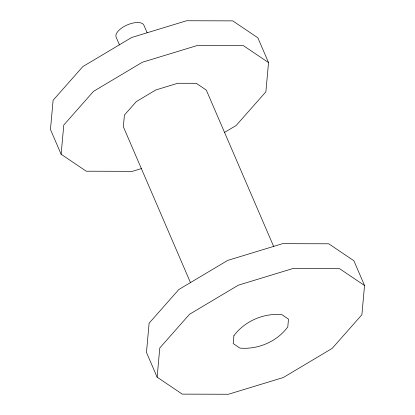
<?xml version="1.0" encoding="UTF-8"?>
<svg xmlns="http://www.w3.org/2000/svg" width="415" height="415" viewBox="0 0 415 415"><rect width="100%" height="100%" fill="white"/><g stroke="black" fill="none" stroke-linecap="round" stroke-linejoin="round"><path stroke-width="0.62" d="M141.686 168.506L132.437 171.328L86.253 171.203L61.124 154.256L63.78 125.029L93.515 91.352L142.361 62.25L197.224 45.52L243.408 45.645L268.536 62.592L265.88 91.819L236.145 125.496L224.489 132.437M157.129 377.178L159.791 347.952L189.52 314.274L238.366 285.172L293.229 268.443L339.413 268.567L364.541 285.515L361.885 314.741L332.15 348.418L283.31 377.52L228.442 394.25L182.258 394.126L157.129 377.178L146.464 352.408L149.12 323.181L178.855 289.504L227.7 260.402L282.563 243.672L328.747 243.797L353.876 260.745L364.541 285.515M268.536 62.592L257.871 37.822L232.742 20.875L186.558 20.75L131.69 37.48L82.85 66.582L53.115 100.259L50.459 129.485L61.124 154.256M273.713 246.588L206.312 90.091L196.264 83.311L177.786 83.259L155.843 89.951L136.307 101.597L124.412 115.064L123.348 126.757L190.49 282.662M147.143 32.738L143.839 25.071A15.122 6.842 -23.3 0 0 127.016 25.025A15.122 6.842 -23.3 0 0 116.184 37.293L119.489 44.96M233.889 335.776L233.183 343.568L239.88 348.086C257.985 349.726 276.987 341.649 287.782 326.916L288.492 319.125L281.79 314.606C263.691 312.967 244.689 321.044 233.889 335.776"/></g></svg>
